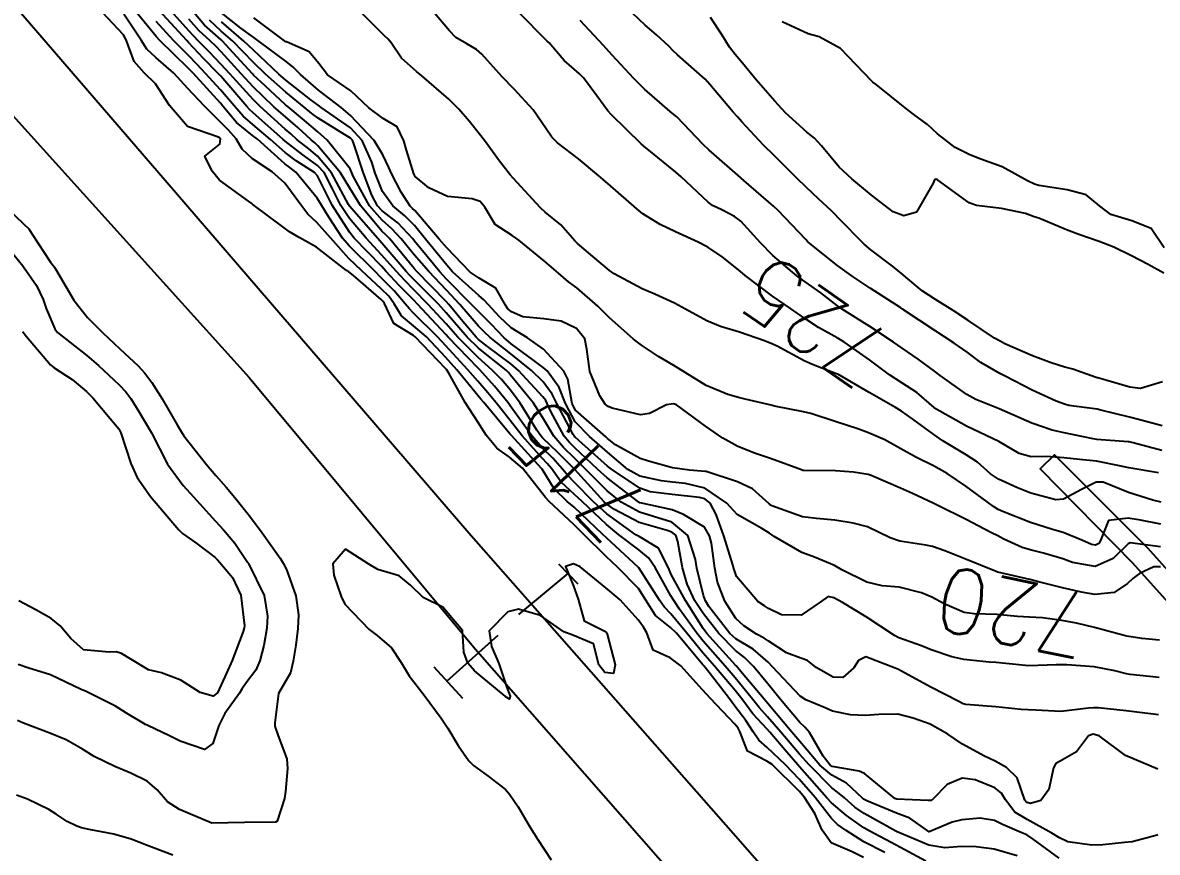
# Model space of a CAD drawing. Header units: metres. Extents: x 298520 to 308411, y 7433745 to 7450750.
# Drawn here: x 300278.9 to 300348.5, y 7448952.4 to 7449003.3 of the extents above; entities that cross this region are included whole.
import ezdxf
from ezdxf.enums import TextEntityAlignment as Align

# ---------------------------------------------------------------- set-up
doc = ezdxf.new("R2010")
doc.units = ezdxf.units.M
doc.header["$LTSCALE"] = 10
for name, color, linetype in [('Canaleta de Drenagem', 151, 'Continuous'), ('Cotas', 45, 'Continuous'), ('Curvas de Nivel 1m', 11, 'Continuous'), ('Curvas de Nivel 5m', 15, 'Continuous'), ('Linha Férrea', 251, 'TRACKS'), ('Pórtico', 62, 'Continuous')]:
    doc.layers.add(name, color=color, linetype=linetype)
doc.styles.add('Style-STANDARD', font='STANDARD.shx')
doc.linetypes.add('TRACKS', pattern='A,0.15,[130,ltypeshp.shx,S=0.25,R=0,X=0,Y=0],0.15', length=0.3)

msp = doc.modelspace()

# ---------------------------------------------------------------- linework, layer by layer
at = {"layer": 'Canaleta de Drenagem'}
msp.add_lwpolyline([(300390.623, 7448921.874), (300390.081, 7448920.208), (300394.885, 7448914.927), (300398.051, 7448917.799), (300393.432, 7448923.109), (300391.577, 7448922.746), (300385.029, 7448929.911), (300377.501, 7448938.437), (300370.842, 7448945.762), (300363.124, 7448954.192), (300355.835, 7448962.264), (300347.955, 7448971.025), (300342.219, 7448976.753), (300341.341, 7448975.9), (300347.014, 7448970.139), (300354.875, 7448961.399), (300362.168, 7448953.323), (300369.887, 7448944.891), (300376.538, 7448937.574), (300384.068, 7448929.047)], close=True, dxfattribs=at)
at = {"layer": 'Curvas de Nivel 1m', "flags": 128}
for points, elevation in [([(300331.827, 7448952.353), (300330.523, 7448953.013), (300329.439, 7448953.696), (300328.91, 7448954.078), (300328.54, 7448954.448), (300327.545, 7448955.72), (300326.57, 7448956.844), (300325.732, 7448957.739), (300324.593, 7448958.803), (300324.084, 7448959.244), (300323.735, 7448959.763), (300323.284, 7448960.444), (300322.618, 7448961.335), (300322.291, 7448961.783), (300321.041, 7448963.402), (300320.716, 7448963.799), (300320.654, 7448963.876), (300319.028, 7448965.816), (300318.676, 7448966.152), (300317.746, 7448966.896), (300317.158, 7448967.843), (300316.704, 7448968.558), (300315.427, 7448969.863), (300314.729, 7448970.526), (300313.341, 7448971.884), (300312.751, 7448972.457), (300311.214, 7448973.913), (300311.001, 7448974.142), (300310.778, 7448974.428), (300309.581, 7448975.932), (300308.8, 7448976.623), (300308.018, 7448977.164), (300307.357, 7448977.962), (300306.826, 7448978.809), (300306.082, 7448979.978), (300305.079, 7448981.77), (300304.919, 7448981.989), (300304.864, 7448982.053), (300303.008, 7448984.009), (300302.894, 7448984.09), (300301.699, 7448984.826), (300301.128, 7448986.037), (300301.049, 7448986.173), (300300.916, 7448986.3), (300299.22, 7448987.767), (300298.932, 7448987.981), (300298.787, 7448988.061), (300296.954, 7448989.502), (300295.899, 7448990.096), (300295.301, 7448990.44), (300294.969, 7448990.682), (300293.052, 7448992.129), (300292.984, 7448992.177), (300292.79, 7448992.329), (300291.005, 7448993.623), (300290.542, 7448994.165), (300290.101, 7448995.09), (300291.03, 7448995.82), (300291.056, 7448996.16), (300291.048, 7448996.175), (300291.033, 7448996.186), (300290.933, 7448996.262), (300289.04, 7448996.905), (300287.943, 7448998.191), (300287.073, 7448999.53), (300286.372, 7449000.211), (300285.776, 7449000.906), (300285.272, 7449002.227), (300285.108, 7449002.537), (300283.493, 7449004.246)], 712), ([(300339.932, 7448952.148), (300338.517, 7448952.548), (300337.421, 7448952.699), (300336.519, 7448952.711), (300335.499, 7448952.639), (300334.52, 7448952.798), (300332.569, 7448953.623), (300332.533, 7448953.643), (300332.498, 7448953.66), (300330.544, 7448954.755), (300329.987, 7448955.128), (300329.344, 7448955.698), (300328.909, 7448956.058), (300328.562, 7448956.326), (300327.168, 7448957.724), (300326.59, 7448958.391), (300325.447, 7448959.742), (300324.612, 7448960.686), (300324.114, 7448961.254), (300323.704, 7448961.764), (300322.642, 7448963.069), (300322.021, 7448963.786), (300320.668, 7448965.314), (300320.277, 7448965.804), (300319.225, 7448967.277), (300318.873, 7448967.818), (300318.697, 7448968.112), (300317.723, 7448969.835), (300317.323, 7448970.435), (300316.734, 7448970.918), (300315.481, 7448971.863), (300314.752, 7448972.482), (300313.249, 7448973.885), (300312.777, 7448974.322), (300311.969, 7448975.086), (300311.375, 7448975.911), (300311.113, 7448976.232), (300310.799, 7448976.55), (300309.569, 7448977.932), (300308.827, 7448978.862), (300307.969, 7448979.953), (300307.454, 7448980.566), (300306.856, 7448981.274), (300306.24, 7448981.976), (300304.885, 7448983.449), (300304.37, 7448983.995), (300302.907, 7448985.454), (300302.631, 7448985.735), (300302.398, 7448986.018), (300301.714, 7448986.821), (300300.929, 7448987.63), (300300.515, 7448988.044), (300298.956, 7448989.589), (300298.551, 7448990.064), (300297.7, 7448991.349), (300297.259, 7448992.077), (300296.989, 7448992.506), (300295.68, 7448994.1), (300295.307, 7448994.397), (300295.018, 7448994.618), (300293.334, 7448996.127), (300293.035, 7448996.361), (300292.047, 7448997.149), (300291.197, 7448998.158), (300291.056, 7448998.338), (300289.38, 7449000.176), (300289.235, 7449000.328), (300289.086, 7449000.481), (300287.318, 7449002.198), (300287.106, 7449002.428), (300285.646, 7449004.222)], 714), ([(300348.57, 7448953.431), (300348.532, 7448953.421), (300346.994, 7448953.017), (300346.525, 7448952.961), (300345.197, 7448952.829), (300344.522, 7448952.803), (300343.048, 7448953.012), (300342.529, 7448953.252), (300342.06, 7448953.545), (300340.541, 7448954.38), (300339.804, 7448954.829), (300339.22, 7448955.58), (300338.974, 7448956.001), (300338.56, 7448956.321), (300337.356, 7448956.811), (300336.566, 7448956.908), (300335.648, 7448956.533), (300334.771, 7448955.628), (300334.632, 7448955.55), (300334.552, 7448955.539), (300334.469, 7448955.548), (300332.553, 7448955.623), (300332.436, 7448955.661), (300330.568, 7448957.206), (300330.237, 7448957.353), (300328.582, 7448957.638), (300328.469, 7448957.711), (300328.036, 7448958.268), (300327.193, 7448959.724), (300326.917, 7448960.036), (300326.609, 7448960.33), (300325.427, 7448961.742), (300324.637, 7448962.706), (300323.772, 7448963.763), (300323.204, 7448964.318), (300322.663, 7448964.743), (300321.626, 7448965.79), (300320.685, 7448967.002), (300320.169, 7448967.805), (300319.689, 7448968.829), (300319.405, 7448969.813), (300319.122, 7448971.433), (300318.987, 7448971.818), (300318.746, 7448972.021), (300318.459, 7448972.112), (300316.754, 7448972.606), (300315.229, 7448973.402), (300314.771, 7448973.72), (300314.606, 7448973.872), (300312.793, 7448975.854), (300312.776, 7448975.874), (300312.76, 7448975.89), (300311.774, 7448976.877), (300310.812, 7448977.801), (300310.705, 7448977.921), (300310.469, 7448978.273), (300309.439, 7448979.934), (300308.851, 7448980.723), (300308.296, 7448981.388), (300307.73, 7448981.957), (300306.874, 7448982.722), (300305.623, 7448983.983), (300304.901, 7448984.788), (300303.785, 7448986.001), (300302.922, 7448986.881), (300302.362, 7448987.453), (300301.837, 7448988.026), (300300.948, 7448989.026), (300300.006, 7448990.05), (300298.975, 7448991.254), (300298.438, 7448992.065), (300297.898, 7448993.172), (300297.418, 7448994.076), (300297.017, 7448994.517), (300296.105, 7448995.175), (300295.032, 7448996), (300294.908, 7448996.111), (300293.049, 7448997.767), (300292.858, 7448997.94), (300292.678, 7448998.136), (300291.08, 7448999.987), (300290.929, 7449000.152), (300290.015, 7449001.089), (300289.102, 7449002.069), (300289.001, 7449002.181), (300287.285, 7449004.044)], 716), ([(300348.573, 7448957.47), (300346.585, 7448958.3), (300344.964, 7448959.506), (300344.604, 7448959.617), (300344.319, 7448959.514), (300343.574, 7448958.539), (300342.579, 7448957.949), (300342.308, 7448957.811), (300342.162, 7448957.544), (300341.882, 7448956.224), (300341.386, 7448955.552), (300340.756, 7448955.353), (300340.552, 7448955.422), (300340.466, 7448955.475), (300340.413, 7448955.562), (300339.93, 7448956.933), (300339.282, 7448957.579), (300338.578, 7448957.957), (300337.896, 7448958.285), (300336.594, 7448958.998), (300335.69, 7448959.619), (300334.609, 7448960.231), (300333.558, 7448960.592), (300332.615, 7448960.85), (300331.461, 7448960.825), (300330.614, 7448960.756), (300329.717, 7448960.796), (300328.616, 7448961.03), (300328.15, 7448961.239), (300326.971, 7448961.725), (300326.626, 7448961.94), (300324.922, 7448963.747), (300324.656, 7448964.039), (300323.735, 7448964.836), (300322.67, 7448965.463), (300322.304, 7448965.784), (300321.026, 7448967.46), (300320.814, 7448967.799), (300320.698, 7448968.134), (300320.292, 7448969.804), (300320.208, 7448970.326), (300319.725, 7448971.81), (300318.755, 7448972.627), (300317.623, 7448972.974), (300316.764, 7448973.231), (300315.634, 7448973.861), (300314.78, 7448974.553), (300313.455, 7448975.883), (300312.799, 7448976.538), (300312.113, 7448977.207), (300311.506, 7448977.91), (300310.83, 7448979.031), (300310.269, 7448979.926), (300308.86, 7448981.651), (300308.725, 7448981.806), (300308.581, 7448981.944), (300306.883, 7448983.302), (300306.199, 7448983.977), (300304.908, 7448985.469), (300304.43, 7448985.995), (300302.928, 7448987.516), (300302.684, 7448987.767), (300302.456, 7448988.017), (300300.959, 7448989.756), (300300.713, 7448990.043), (300298.983, 7448992.018), (300298.952, 7448992.06), (300298.924, 7448992.12), (300297.869, 7448994.071), (300297.023, 7448995.09), (300296.475, 7448995.536), (300295.772, 7448996.099), (300295.383, 7448996.451), (300295.039, 7448996.754), (300293.502, 7448998.126), (300293.059, 7448998.564), (300291.636, 7449000.144), (300291.089, 7449000.735), (300290.396, 7449001.461), (300289.7, 7449002.171), (300289.402, 7449002.472), (300289.112, 7449002.78), (300287.857, 7449004.193)], 717), ([(300348.647, 7448963.098), (300346.86, 7448963.277), (300346.65, 7448963.313), (300345.932, 7448963.497), (300344.655, 7448963.749), (300342.986, 7448963.865), (300342.656, 7448963.875), (300342.332, 7448963.868), (300340.655, 7448963.815), (300339.039, 7448963.967), (300338.657, 7448964.007), (300338.225, 7448964.027), (300336.659, 7448964.194), (300335.922, 7448964.356), (300334.665, 7448964.793), (300334.061, 7448965.033), (300332.672, 7448965.519), (300332.409, 7448965.663), (300330.684, 7448966.812), (300329.227, 7448967.695), (300328.697, 7448967.985), (300328.348, 7448968.055), (300327.845, 7448967.713), (300326.685, 7448966.92), (300325.486, 7448966.941), (300324.689, 7448967.337), (300324.429, 7448967.492), (300324.036, 7448967.76), (300322.716, 7448969.298), (300322.557, 7448969.782), (300322.502, 7448970.006), (300321.935, 7448971.788), (300321.465, 7448973.09), (300321.112, 7448973.797), (300320.775, 7448974.056), (300320.444, 7448974.136), (300318.778, 7448974.324), (300317.422, 7448974.483), (300316.781, 7448974.705), (300315.041, 7448975.868), (300314.795, 7448976.069), (300313.242, 7448977.452), (300312.812, 7448977.848), (300312.789, 7448977.866), (300312.773, 7448977.891), (300312.7, 7448978.006), (300311.695, 7448979.907), (300311.415, 7448980.478), (300310.856, 7448981.243), (300310.136, 7448981.927), (300308.878, 7448982.954), (300307.598, 7448983.959), (300307.229, 7448984.298), (300306.9, 7448984.656), (300305.745, 7448985.982), (300304.922, 7448986.857), (300303.834, 7448988.001), (300302.948, 7448989.031), (300302.151, 7448990.022), (300301.57, 7448990.632), (300300.974, 7448991.153), (300300.207, 7448992.048), (300299.203, 7448993.865), (300299.122, 7448994.059), (300299.015, 7448994.3), (300297.611, 7448996.074), (300297.038, 7448996.585), (300296.224, 7448997.271), (300295.211, 7448998.108), (300295.055, 7448998.241), (300293.8, 7448999.394), (300293.082, 7449000.067), (300293.02, 7449000.131), (300292.282, 7449000.947), (300291.18, 7449002.149), (300291.104, 7449002.221), (300290.082, 7449003.135), (300289.196, 7449004.179)], 719), ([(300348.769, 7448973.846), (300348.27, 7448973.975), (300346.777, 7448974.445), (300345.214, 7448975.078), (300344.789, 7448975.09), (300343.891, 7448974.631), (300342.778, 7448974.044), (300342.318, 7448974.004), (300340.781, 7448974.397), (300339.951, 7448974.739), (300338.79, 7448975.255), (300338.298, 7448975.595), (300337.5, 7448976.3), (300336.804, 7448976.758), (300335.383, 7448977.624), (300334.819, 7448978.009), (300333.536, 7448978.946), (300332.84, 7448979.437), (300332.469, 7448979.664), (300330.852, 7448980.59), (300328.941, 7448981.699), (300328.863, 7448981.734), (300327.418, 7448982.271), (300326.875, 7448982.533), (300325.206, 7448983.429), (300324.89, 7448983.574), (300324.446, 7448983.754), (300322.898, 7448984.284), (300321.746, 7448984.632), (300320.905, 7448984.985), (300319.36, 7448985.816), (300318.915, 7448986.059), (300317.701, 7448986.619), (300316.924, 7448986.954), (300315.217, 7448987.867), (300314.936, 7448988.063), (300313.898, 7448988.931), (300312.961, 7448989.732), (300312.807, 7448989.892), (300311.946, 7448990.879), (300310.98, 7448991.651), (300310.689, 7448991.923), (300309.01, 7448993.738), (300308.831, 7448993.942), (300308.182, 7448994.788), (300307.329, 7448995.957), (300307.037, 7448996.334), (300306.312, 7448997.237), (300305.69, 7448997.98), (300305.062, 7448998.581), (300303.411, 7449000.007), (300303.086, 7449000.279), (300302.177, 7449001.107), (300301.527, 7449002.034), (300301.341, 7449002.273), (300301.107, 7449002.494), (300299.554, 7449004.056)], 724), ([(300334.327, 7448951.811), (300332.52, 7448952.807), (300330.866, 7448953.677), (300330.535, 7448953.872), (300329.461, 7448954.615), (300328.55, 7448955.403), (300328.268, 7448955.713), (300326.581, 7448957.618), (300326.484, 7448957.731), (300325.815, 7448958.514), (300324.765, 7448959.748), (300324.605, 7448959.92), (300323.716, 7448960.866), (300323.036, 7448961.774), (300322.631, 7448962.302), (300321.363, 7448963.793), (300320.661, 7448964.6), (300319.673, 7448965.81), (300318.685, 7448966.992), (300318.287, 7448967.424), (300317.994, 7448967.83), (300316.722, 7448969.817), (300316.699, 7448969.85), (300314.741, 7448971.66), (300314.515, 7448971.872), (300312.768, 7448973.538), (300312.336, 7448973.897), (300311.543, 7448974.671), (300310.792, 7448975.868), (300310.758, 7448975.92), (300310.348, 7448976.374), (300308.91, 7448977.939), (300308.815, 7448978.047), (300307.217, 7448979.964), (300307.044, 7448980.166), (300306.847, 7448980.408), (300305.559, 7448981.983), (300304.874, 7448982.748), (300303.692, 7448984.002), (300302.9, 7448984.678), (300302.164, 7448985.28), (300301.709, 7448986.028), (300301.381, 7448986.496), (300300.922, 7448986.951), (300299.734, 7448988.052), (300298.944, 7448988.81), (300297.806, 7448990.072), (300296.972, 7448991.016), (300296.425, 7448991.535), (300295.988, 7448992.095), (300295.003, 7448993.423), (300294.233, 7448994.118), (300293.021, 7448994.92), (300292.402, 7448995.514), (300292.023, 7448996.145), (300291.564, 7448996.678), (300291.043, 7448997.187), (300290.07, 7448998.17), (300289.069, 7448999.233), (300288.192, 7449000.189), (300287.092, 7449001.147), (300286.551, 7449001.662), (300286.194, 7449002.214), (300285.127, 7449003.807)], 713), ([(300348.616, 7448960.807), (300347.123, 7448960.98), (300346.618, 7448961.04), (300344.897, 7448961.23), (300344.62, 7448961.239), (300344.313, 7448961.208), (300342.618, 7448961.009), (300341.089, 7448961.084), (300340.618, 7448961.104), (300340.181, 7448961.129), (300338.62, 7448961.299), (300336.793, 7448961.437), (300336.622, 7448961.482), (300336.359, 7448961.613), (300334.636, 7448962.492), (300332.798, 7448963.511), (300332.652, 7448963.58), (300332.45, 7448963.662), (300330.66, 7448964.365), (300330.207, 7448964.134), (300329.917, 7448963.687), (300329.246, 7448963.092), (300328.644, 7448963.107), (300327.609, 7448963.716), (300327.078, 7448964.145), (300326.658, 7448964.277), (300325.787, 7448964.614), (300324.669, 7448965.343), (300324.416, 7448965.499), (300323.946, 7448965.761), (300323.166, 7448966.261), (300322.682, 7448966.712), (300321.994, 7448967.787), (300321.552, 7448968.949), (300321.38, 7448969.793), (300321.193, 7448971.341), (300321.071, 7448971.797), (300320.751, 7448972.32), (300319.472, 7448973.103), (300318.766, 7448973.373), (300316.81, 7448973.812), (300316.772, 7448973.821), (300316.724, 7448973.85), (300314.788, 7448975.341), (300314.188, 7448975.876), (300312.806, 7448977.197), (300312.449, 7448977.535), (300312.156, 7448977.9), (300311.337, 7448979.411), (300311.094, 7448979.916), (300311.013, 7448980.086), (300310.847, 7448980.319), (300309.346, 7448981.935), (300308.869, 7448982.346), (300307.441, 7448983.405), (300306.891, 7448983.831), (300306.747, 7448983.971), (300305.939, 7448984.944), (300305.08, 7448985.988), (300304.915, 7448986.169), (300303.103, 7448988.008), (300302.936, 7448988.192), (300301.425, 7448990.033), (300301.197, 7448990.268), (300300.967, 7448990.49), (300299.644, 7448992.053), (300298.999, 7448993.124), (300298.428, 7448994.066), (300297.029, 7448995.731), (300296.846, 7448995.898), (300296.616, 7448996.086), (300295.798, 7448996.856), (300295.047, 7448997.507), (300294.345, 7448998.117), (300293.071, 7448999.346), (300292.322, 7449000.138), (300291.096, 7449001.486), (300290.773, 7449001.828), (300290.425, 7449002.16), (300289.743, 7449002.805), (300289.123, 7449003.491)], 718), ([(300348.727, 7448969.887), (300348.316, 7448969.885), (300347.445, 7448969.483), (300347.035, 7448969.17), (300346.714, 7448968.866), (300345.892, 7448968.312), (300344.703, 7448968.19), (300343.892, 7448968.335), (300342.709, 7448968.603), (300341.326, 7448968.941), (300340.716, 7448969.101), (300338.755, 7448969.557), (300338.723, 7448969.566), (300338.652, 7448969.591), (300336.731, 7448970.377), (300335.493, 7448970.865), (300334.738, 7448971.134), (300334.325, 7448971.223), (300332.741, 7448971.462), (300332.151, 7448971.666), (300330.753, 7448972.329), (300329.877, 7448972.568), (300328.759, 7448972.756), (300327.63, 7448972.846), (300326.761, 7448972.955), (300324.883, 7448973.637), (300324.772, 7448973.699), (300324.715, 7448973.751), (300323.695, 7448974.679), (300322.786, 7448975.101), (300320.864, 7448975.728), (300320.792, 7448975.737), (300319.826, 7448975.81), (300318.794, 7448975.957), (300317.318, 7448976.362), (300316.8, 7448976.533), (300315.301, 7448977.372), (300314.812, 7448977.768), (300314.693, 7448977.871), (300312.837, 7448979.501), (300312.643, 7448979.893), (300312.363, 7448981.402), (300312.136, 7448981.901), (300310.883, 7448983.241), (300309.888, 7448983.93), (300308.899, 7448984.556), (300308.172, 7448985.217), (300307.507, 7448985.961), (300307.228, 7448986.277), (300306.919, 7448986.543), (300305.304, 7448987.986), (300304.939, 7448988.389), (300303.642, 7448990.003), (300302.971, 7448990.831), (300302.376, 7448991.418), (300301.644, 7448992.03), (300300.996, 7448992.91), (300300.558, 7448994.045), (300300.34, 7448994.726), (300299.759, 7448996.053), (300299.041, 7448996.835), (300297.24, 7448998.078), (300297.055, 7448998.209), (300296.601, 7448998.545), (300295.077, 7448999.744), (300294.649, 7449000.114), (300293.097, 7449001.583), (300292.497, 7449002.136), (300291.115, 7449003.323)], 721), ([(300348.739, 7448971.108), (300346.869, 7448971.362), (300346.741, 7448971.305), (300345.831, 7448970.4), (300344.727, 7448969.913), (300343.341, 7448970.143), (300342.731, 7448970.372), (300341.562, 7448970.724), (300340.737, 7448970.924), (300340.246, 7448971.075), (300339.128, 7448971.584), (300338.746, 7448971.779), (300338.366, 7448971.977), (300336.761, 7448972.807), (300335.118, 7448973.627), (300334.775, 7448973.797), (300333.512, 7448974.381), (300332.783, 7448974.702), (300330.981, 7448975.488), (300330.792, 7448975.545), (300329.887, 7448975.689), (300328.794, 7448975.785), (300326.86, 7448975.795), (300326.794, 7448975.801), (300326.698, 7448975.827), (300324.801, 7448976.537), (300323.888, 7448976.848), (300322.808, 7448977.27), (300321.887, 7448977.789), (300320.824, 7448978.508), (300319.032, 7448979.818), (300318.844, 7448979.897), (300318.428, 7448979.826), (300317.375, 7448979.302), (300316.833, 7448979.22), (300315.091, 7448979.616), (300314.841, 7448979.731), (300314.654, 7448979.872), (300314.335, 7448980.388), (300313.711, 7448981.882), (300313.532, 7448983.235), (300313.42, 7448983.885), (300312.899, 7448984.506), (300311.964, 7448984.965), (300310.905, 7448985.099), (300309.608, 7448985.231), (300308.909, 7448985.534), (300308.687, 7448985.72), (300308.542, 7448985.946), (300307.962, 7448986.993), (300306.929, 7448987.599), (300306.373, 7448987.976), (300304.955, 7448989.454), (300304.481, 7448989.995), (300302.98, 7448991.746), (300302.847, 7448991.878), (300302.704, 7448992.014), (300302.139, 7448992.88), (300301.552, 7448994.032), (300301.381, 7448994.399), (300301.024, 7448995.173), (300300.491, 7448996.045), (300299.048, 7448997.59), (300298.472, 7448998.066), (300297.069, 7448999.138), (300295.975, 7449000.097), (300295.53, 7449000.546), (300295.091, 7449000.889), (300293.433, 7449002.127), (300293.105, 7449002.371), (300292.316, 7449002.933), (300291.12, 7449003.881)], 722), ([(300348.753, 7448972.509), (300347.498, 7448972.74), (300346.757, 7448972.867), (300345.54, 7448972.724), (300345.045, 7448971.507), (300344.938, 7448971.311), (300344.74, 7448971.223), (300344.491, 7448971.264), (300343.902, 7448971.523), (300342.75, 7448971.988), (300342.114, 7448972.185), (300340.758, 7448972.598), (300339.095, 7448973.258), (300338.77, 7448973.411), (300338.48, 7448973.593), (300336.785, 7448974.838), (300335.641, 7448975.622), (300334.797, 7448976.081), (300333.752, 7448976.595), (300332.808, 7448977.136), (300331.811, 7448977.67), (300330.819, 7448978.109), (300330.153, 7448978.356), (300328.829, 7448978.778), (300327.272, 7448979.288), (300326.838, 7448979.403), (300325.054, 7448979.748), (300324.843, 7448979.799), (300323.258, 7448980.184), (300322.848, 7448980.273), (300322.182, 7448980.454), (300320.855, 7448981.015), (300319.561, 7448981.813), (300318.869, 7448982.239), (300317.924, 7448982.787), (300316.887, 7448983.481), (300316.405, 7448983.855), (300314.906, 7448985.194), (300314.203, 7448985.877), (300312.924, 7448987.004), (300312.405, 7448987.375), (300311.806, 7448987.907), (300310.944, 7448988.645), (300309.369, 7448989.936), (300308.966, 7448990.226), (300307.917, 7448990.9), (300307.274, 7448991.957), (300306.988, 7448992.301), (300306.498, 7448992.46), (300304.992, 7448992.609), (300303.85, 7448993.152), (300303.01, 7448993.843), (300302.921, 7448994.011), (300302.474, 7448995.465), (300302.313, 7448996.021), (300301.893, 7448996.879), (300301.047, 7448997.404), (300300.156, 7448998.049), (300299.068, 7448999.092), (300297.632, 7449000.075), (300297.09, 7449000.769), (300296.502, 7449001.494), (300295.103, 7449002.094), (300295.067, 7449002.11), (300293.117, 7449003.583)], 723), ([(300348.809, 7448977.032), (300347.053, 7448977.488), (300346.814, 7448977.55), (300346.742, 7448977.562), (300344.816, 7448977.701), (300344.598, 7448977.731), (300342.821, 7448978.098), (300342.09, 7448978.281), (300340.83, 7448978.695), (300338.843, 7448979.58), (300337.397, 7448980.151), (300336.851, 7448980.462), (300335.22, 7448981.626), (300334.866, 7448981.894), (300333.865, 7448982.638), (300332.879, 7448983.306), (300332.345, 7448983.665), (300330.897, 7448984.625), (300329.193, 7448985.697), (300328.915, 7448985.895), (300327.899, 7448986.692), (300326.929, 7448987.376), (300326.425, 7448987.735), (300324.952, 7448988.998), (300324.199, 7448989.758), (300322.976, 7448991.091), (300322.598, 7448991.394), (300321.829, 7448991.787), (300321.256, 7448992.067), (300320.988, 7448992.264), (300319.33, 7448993.817), (300319.007, 7448994.105), (300317.671, 7448995.192), (300317.031, 7448995.702), (300316.865, 7448995.852), (300315.05, 7448997.618), (300314.826, 7448997.872), (300314.157, 7448998.789), (300313.327, 7448999.888), (300313.085, 7449000.134), (300312.153, 7449000.963), (300311.319, 7449001.917), (300311.22, 7449002.034), (300311.105, 7449002.147), (300309.326, 7449003.938)], 726), ([(300348.829, 7448978.535), (300347.388, 7448978.931), (300346.837, 7448979.073), (300345.07, 7448979.508), (300344.843, 7448979.553), (300343.105, 7448979.795), (300342.846, 7448979.862), (300342.334, 7448980.059), (300340.855, 7448980.729), (300339.204, 7448981.577), (300338.865, 7448981.759), (300337.707, 7448982.434), (300336.877, 7448983.05), (300336.081, 7448983.618), (300334.894, 7448984.384), (300332.97, 7448985.659), (300332.936, 7448985.683), (300332.913, 7448985.698), (300332.791, 7448985.784), (300330.926, 7448986.98), (300329.869, 7448987.691), (300328.943, 7448988.357), (300327.211, 7448989.726), (300327.082, 7448989.846), (300326.965, 7448989.971), (300325.266, 7448991.747), (300324.986, 7448992.019), (300323.168, 7448993.602), (300323.003, 7448993.74), (300322.987, 7448993.755), (300322.963, 7448993.771), (300321.028, 7448995.471), (300320.683, 7448995.804), (300319.05, 7448997.496), (300318.876, 7448997.648), (300318.645, 7448997.826), (300317.073, 7448999.199), (300316.424, 7448999.857), (300315.097, 7449001.293), (300314.55, 7449001.876), (300313.118, 7449003.417)], 727), ([(300348.861, 7448981.235), (300347.508, 7448980.832), (300346.857, 7448980.919), (300344.89, 7448981.483), (300344.863, 7448981.488), (300344.846, 7448981.493), (300344.786, 7448981.511), (300343.343, 7448982.008), (300342.869, 7448982.145), (300342.015, 7448982.405), (300340.876, 7448982.842), (300339.178, 7448983.577), (300338.885, 7448983.724), (300338.549, 7448983.924), (300336.904, 7448985.03), (300336.008, 7448985.619), (300334.92, 7448986.293), (300334.109, 7448986.827), (300333.103, 7448987.657), (300332.935, 7448987.807), (300332.283, 7448988.327), (300330.958, 7448989.344), (300330.559, 7448989.684), (300328.979, 7448991.285), (300328.779, 7448991.501), (300328.57, 7448991.706), (300327.74, 7448992.468), (300326.997, 7448993.182), (300326.43, 7448993.736), (300325.023, 7448995.12), (300324.383, 7448995.756), (300323.047, 7448997.201), (300322.771, 7448997.495), (300322.515, 7448997.778), (300321.078, 7448999.493), (300320.789, 7448999.803), (300319.098, 7449001.314), (300318.837, 7449001.56), (300318.569, 7449001.828), (300317.808, 7449002.537), (300317.116, 7449003.132), (300316.346, 7449003.858)], 728), ([(300348.939, 7448987.905), (300347.984, 7448988.443), (300346.955, 7448988.969), (300345.865, 7448989.501), (300344.966, 7448989.85), (300343.711, 7448990.27), (300342.973, 7448990.575), (300341.262, 7448991.275), (300340.981, 7448991.372), (300340.441, 7448991.565), (300338.986, 7448991.88), (300337.44, 7448992.056), (300336.989, 7448992.213), (300335.056, 7448993.629), (300335.003, 7448993.66), (300334.961, 7448993.673), (300334.863, 7448993.632), (300334.794, 7448993.426), (300333.771, 7448991.648), (300332.981, 7448991.424), (300332.332, 7448991.667), (300330.993, 7448992.69), (300329.789, 7448993.692), (300329.014, 7448994.422), (300327.934, 7448995.716), (300327.514, 7448996.199), (300327.041, 7448996.565), (300325.732, 7448997.743), (300325.064, 7448998.467), (300323.927, 7448999.762), (300323.093, 7449000.785), (300322.644, 7449001.322), (300322.291, 7449001.782), (300321.838, 7449002.517), (300321.121, 7449003.6)], 729), ([(300277.53, 7448992.315), (300278.969, 7448990.941), (300279.295, 7448990.624), (300279.505, 7448990.292), (300280.637, 7448988.574), (300280.877, 7448988.271), (300280.898, 7448988.236), (300280.932, 7448988.179), (300282.075, 7448986.258), (300282.902, 7448985.192), (300283.842, 7448984.241), (300284.878, 7448983.262), (300286.017, 7448982.213), (300286.429, 7448981.777), (300286.853, 7448981.197), (300287.48, 7448980.194), (300288.409, 7448978.602), (300288.654, 7448978.182), (300288.819, 7448977.925), (300290.2, 7448976.166), (300290.786, 7448975.49), (300291.408, 7448974.779), (300291.938, 7448974.143), (300292.758, 7448973.113), (300293.509, 7448972.122), (300294.726, 7448970.418), (300294.916, 7448970.108), (300295.104, 7448969.722), (300295.691, 7448968.1), (300295.846, 7448966.938), (300295.814, 7448966.099), (300295.683, 7448965.079), (300295.511, 7448964.101), (300295.356, 7448963.389), (300294.623, 7448962.11), (300294.403, 7448960.314), (300294.403, 7448960.112), (300294.597, 7448959.522), (300295.142, 7448958.104), (300295.178, 7448957.5), (300295.045, 7448956.105), (300294.982, 7448955.672), (300294.535, 7448954.284), (300294.427, 7448954.218), (300292.534, 7448954.193), (300290.533, 7448954.16), (300288.541, 7448954.982), (300287.816, 7448955.461), (300287.178, 7448956.201), (300286.561, 7448956.729), (300285.569, 7448957.219), (300284.574, 7448957.631), (300283.307, 7448958.243), (300282.587, 7448958.688), (300281.592, 7448959.265), (300280.597, 7448959.678), (300278.981, 7448960.296), (300278.604, 7448960.446)], 712), ([(300277.326, 7448990.316), (300278.934, 7448988.348), (300278.971, 7448988.299), (300279.775, 7448987.141), (300280.186, 7448986.281), (300280.37, 7448985.741), (300280.895, 7448984.487), (300281.068, 7448984.268), (300282.872, 7448982.858), (300283.582, 7448982.243), (300284.851, 7448981.051), (300285.253, 7448980.63), (300285.557, 7448980.219), (300286.046, 7448979.423), (300286.772, 7448978.201), (300286.821, 7448978.099), (300287.805, 7448976.19), (300288.78, 7448974.869), (300289.41, 7448974.174), (300290.751, 7448972.687), (300291.247, 7448972.152), (300291.934, 7448971.341), (300292.723, 7448970.162), (300292.742, 7448970.13), (300292.771, 7448970.081), (300293.735, 7448968.12), (300293.943, 7448966.858), (300293.9, 7448966.118), (300293.718, 7448965.064), (300293.472, 7448964.122), (300293.229, 7448963.54), (300292.632, 7448962.758), (300292.374, 7448962.386), (300292.222, 7448962.136), (300291.338, 7448960.877), (300290.958, 7448960.155), (300290.592, 7448959.034), (300290.088, 7448958.665), (300288.593, 7448959.182), (300287.926, 7448959.52), (300286.602, 7448960.147), (300286.463, 7448960.211), (300285.287, 7448960.897), (300284.614, 7448961.34), (300282.772, 7448962.249), (300282.624, 7448962.31), (300282.514, 7448962.362), (300280.637, 7448963.249), (300279.252, 7448963.686), (300278.647, 7448963.894)], 713), ([(300278.924, 7448984.33), (300278.941, 7448984.299), (300279.164, 7448984.022), (300280.63, 7448982.282), (300280.861, 7448982.098), (300281.97, 7448981.379), (300282.847, 7448980.65), (300283.225, 7448980.246), (300284.824, 7448978.345), (300284.871, 7448978.277), (300284.895, 7448978.229), (300284.941, 7448978.109), (300285.569, 7448976.218), (300285.946, 7448975.374), (300286.773, 7448974.2), (300288.48, 7448972.183), (300288.741, 7448971.939), (300289.558, 7448971.348), (300290.726, 7448970.463), (300290.879, 7448970.312), (300291.017, 7448970.156), (300291.796, 7448969.226), (300292.308, 7448968.136), (300292.537, 7448966.27), (300292.523, 7448966.132), (300292.458, 7448965.921), (300291.782, 7448964.143), (300291.432, 7448963.357), (300290.884, 7448962.156), (300290.621, 7448961.943), (300289.811, 7448962.168), (300288.634, 7448962.938), (300287.451, 7448963.381), (300286.643, 7448963.559), (300285.557, 7448964.216), (300284.992, 7448964.561), (300284.657, 7448964.665), (300284.238, 7448964.653), (300282.658, 7448964.786), (300281.882, 7448965.478), (300281.217, 7448966.272), (300280.679, 7448966.708), (300279.737, 7448967.24), (300278.695, 7448967.803)], 714), ([(300330.508, 7448952.046), (300329.806, 7448952.398), (300328.521, 7448952.94), (300327.966, 7448953.716), (300327.524, 7448954.739), (300326.889, 7448955.727), (300326.559, 7448956.109), (300324.916, 7448957.747), (300324.585, 7448957.964), (300323.401, 7448958.578), (300322.922, 7448959.775), (300322.817, 7448959.989), (300322.607, 7448960.237), (300321.134, 7448961.795), (300320.631, 7448962.335), (300319.3, 7448963.814), (300318.658, 7448964.299), (300317.602, 7448964.776), (300317.217, 7448965.842), (300317.02, 7448966.188), (300316.681, 7448966.632), (300315.588, 7448967.861), (300314.704, 7448968.6), (300313.118, 7448969.886), (300312.725, 7448970.065), (300312.222, 7448969.898), (300312.706, 7448968.755), (300313.011, 7448967.895), (300313.371, 7448966.58), (300314.673, 7448965.911), (300314.724, 7448965.869), (300314.782, 7448965.759), (300315.27, 7448963.864), (300315.166, 7448963.344), (300314.646, 7448963.408), (300314.264, 7448963.876), (300313.942, 7448965.157), (300312.671, 7448965.682), (300312.136, 7448965.905), (300310.688, 7448966.906), (300309.339, 7448967.288), (300308.691, 7448967.125), (300307.555, 7448965.957), (300307.694, 7448964.985), (300308.135, 7448963.948), (300308.631, 7448962.477), (300308.825, 7448961.938), (300308.79, 7448961.769), (300308.622, 7448961.857), (300308.572, 7448961.891), (300308.517, 7448961.942), (300306.646, 7448963.512), (300306.229, 7448963.974), (300305.989, 7448964.647), (300305.919, 7448965.978), (300304.694, 7448967.4), (300303.504, 7448968.002), (300302.71, 7448968.753), (300302.03, 7448969.334), (300300.72, 7448969.721), (300300.16, 7448970.046), (300298.732, 7448970.97), (300297.962, 7448970.071), (300298.015, 7448969.37), (300298.475, 7448968.063), (300298.696, 7448967.595), (300300.183, 7448966.045), (300300.669, 7448965.678), (300301.544, 7448964.909), (300302.153, 7448964.018), (300302.641, 7448963.195), (300303.551, 7448962.001), (300304.609, 7448960.604), (300305.001, 7448959.986), (300305.652, 7448958.92), (300306.297, 7448957.973), (300306.579, 7448957.692), (300307.49, 7448957.036), (300308.557, 7448956.21), (300308.803, 7448955.938), (300309.32, 7448955.158), (300310.043, 7448953.925), (300310.522, 7448953.159), (300311.347, 7448951.912)], 711), ([(300288.133, 7448952.186), (300286.951, 7448952.638), (300286.519, 7448952.804), (300285.577, 7448953.165), (300284.525, 7448953.476), (300283.014, 7448953.759), (300282.529, 7448953.872), (300282.255, 7448953.979), (300281.662, 7448954.263), (300280.972, 7448954.708), (300280.54, 7448954.997), (300279.217, 7448955.622), (300278.549, 7448955.869)], 711)]:
    msp.add_lwpolyline(points, dxfattribs=dict(at, elevation=elevation))
at = {"layer": 'Curvas de Nivel 5m', "flags": 128}
for points, elevation in [([(300348.616, 7448975.651), (300346.798, 7448975.955), (300346.219, 7448976.076), (300344.802, 7448976.372), (300343.756, 7448976.479), (300342.803, 7448976.57), (300341.707, 7448976.648), (300340.804, 7448976.641), (300340.068, 7448976.834), (300338.813, 7448977.58), (300336.827, 7448978.518), (300334.873, 7448979.63), (300334.843, 7448979.655), (300333.781, 7448980.575), (300332.858, 7448981.183), (300332.114, 7448981.667), (300330.872, 7448982.587), (300329.303, 7448983.696), (300328.887, 7448983.943), (300327.754, 7448984.569), (300326.907, 7448985.132), (300326.025, 7448985.739), (300324.92, 7448986.488), (300323.242, 7448987.767), (300322.937, 7448988.02), (300321.833, 7448988.903), (300320.958, 7448989.494), (300320.362, 7448989.806), (300318.969, 7448990.441), (300318.041, 7448990.901), (300316.98, 7448991.541), (300316.597, 7448991.854), (300314.997, 7448993.267), (300314.277, 7448993.877), (300313.018, 7448994.917), (300311.746, 7448995.909), (300311.384, 7448996.262), (300311.041, 7448996.77), (300310.249, 7448997.928), (300309.072, 7448999.204), (300308.342, 7448999.947), (300307.097, 7449001.349), (300306.769, 7449001.634), (300306.17, 7449001.974), (300305.502, 7449002.379), (300305.111, 7449002.773), (300304.062, 7449004.001)], 725), ([(300342.51, 7448952.014), (300340.915, 7448953.168), (300340.531, 7448953.432), (300340.217, 7448953.565), (300339.029, 7448954.074), (300338.54, 7448954.32), (300337.675, 7448954.466), (300336.54, 7448954.363), (300335.946, 7448954.209), (300334.533, 7448953.63), (300333.346, 7448954.453), (300332.544, 7448954.768), (300330.712, 7448955.518), (300330.552, 7448955.602), (300330.506, 7448955.635), (300330.457, 7448955.681), (300329.474, 7448956.608), (300328.574, 7448957.101), (300327.825, 7448957.718), (300326.597, 7448959.163), (300326.119, 7448959.735), (300324.621, 7448961.51), (300324.512, 7448961.642), (300324.417, 7448961.753), (300323.063, 7448963.357), (300322.717, 7448963.779), (300322.685, 7448963.811), (300322.654, 7448963.84), (300320.905, 7448965.798), (300320.676, 7448966.094), (300319.58, 7448967.811), (300318.717, 7448969.421), (300318.557, 7448969.822), (300317.933, 7448971.03), (300316.742, 7448971.744), (300316.539, 7448971.852), (300314.762, 7448973.14), (300313.942, 7448973.878), (300312.785, 7448975.052), (300312.373, 7448975.481), (300312.031, 7448975.901), (300311.444, 7448976.555), (300310.806, 7448977.187), (300310.162, 7448977.927), (300308.84, 7448979.759), (300308.708, 7448979.942), (300307.868, 7448980.97), (300306.968, 7448981.968), (300306.864, 7448982.075), (300305.028, 7448983.989), (300304.894, 7448984.134), (300303.155, 7448986.008), (300302.915, 7448986.255), (300302.04, 7448987.139), (300301.21, 7448988.036), (300300.937, 7448988.334), (300299.268, 7448990.057), (300298.967, 7448990.42), (300297.915, 7448992.071), (300297.01, 7448993.877), (300296.829, 7448994.083), (300295.713, 7448994.792), (300295.025, 7448995.316), (300294.121, 7448996.119), (300293.042, 7448997.033), (300292.453, 7448997.545), (300291.914, 7448998.147), (300291.068, 7448999.156), (300290.142, 7449000.164), (300289.624, 7449000.708), (300289.094, 7449001.257), (300288.18, 7449002.189), (300287.12, 7449003.343)], 715), ([(300348.672, 7448965.389), (300347.59, 7448965.481), (300346.674, 7448965.632), (300346.493, 7448965.674), (300344.679, 7448966.168), (300343.582, 7448966.426), (300342.683, 7448966.594), (300341.484, 7448966.753), (300340.685, 7448966.787), (300339.952, 7448966.838), (300338.687, 7448966.953), (300337.301, 7448966.99), (300336.688, 7448967.083), (300335.467, 7448967.622), (300334.699, 7448968.019), (300334.061, 7448968.281), (300332.707, 7448968.627), (300331.658, 7448968.722), (300330.712, 7448968.935), (300329.183, 7448969.695), (300328.726, 7448969.968), (300327.497, 7448970.485), (300326.733, 7448970.772), (300325.038, 7448971.747), (300324.746, 7448971.954), (300324.277, 7448972.23), (300322.763, 7448973.087), (300322.129, 7448973.786), (300320.782, 7448974.718), (300319.594, 7448975.003), (300318.786, 7448975.078), (300318.112, 7448975.156), (300316.789, 7448975.447), (300316.062, 7448975.857), (300314.803, 7448976.926), (300313.702, 7448977.881), (300312.826, 7448978.786), (300312.219, 7448979.899), (300311.833, 7448980.886), (300311.105, 7448981.916), (300310.866, 7448982.127), (300310.196, 7448982.604), (300308.887, 7448983.572), (300308.46, 7448983.946), (300307.69, 7448984.748), (300306.909, 7448985.531), (300306.47, 7448985.974), (300304.928, 7448987.538), (300304.513, 7448987.994), (300302.961, 7448989.879), (300302.859, 7448990.012), (300301.944, 7448990.996), (300300.98, 7448991.732), (300300.688, 7448992.043), (300300.342, 7448992.697), (300299.846, 7448994.052), (300299.252, 7448995.836), (300299.155, 7448996.059), (300299.034, 7448996.187), (300298.678, 7448996.422), (300297.046, 7448997.416), (300296.669, 7448997.706), (300296.203, 7448998.093), (300295.067, 7448999.019), (300293.829, 7449000.123), (300293.09, 7449000.845), (300291.813, 7449002.143), (300291.109, 7449002.766), (300290.382, 7449003.427)], 720), ([(300348.963, 7448989.47), (300348.158, 7448990.656), (300346.979, 7448991.121), (300345.687, 7448991.503), (300344.988, 7448992.04), (300344.176, 7448992.704), (300342.998, 7448993.018), (300341.26, 7448993.297), (300341.001, 7448993.373), (300340.564, 7448993.564), (300339.016, 7448994.423), (300337.714, 7448994.908), (300337.026, 7448995.178), (300336.138, 7448995.619), (300335.041, 7448996.457), (300334.432, 7448997.024), (300333.607, 7448997.652), (300333.059, 7448998.048), (300331.278, 7448999.48), (300331.082, 7448999.632), (300331.028, 7448999.681), (300329.103, 7449001.7), (300327.796, 7449002.406), (300327.112, 7449002.592), (300325.528, 7449003.337)], 730)]:
    msp.add_lwpolyline(points, dxfattribs=dict(at, elevation=elevation))
at = {"layer": 'Linha Férrea', "flags": 128}
for points in [[(298729.261, 7450749.95), (298734.809, 7450730.65), (298742.343, 7450703.451), (298750.119, 7450676.237), (298757.889, 7450649.199), (298765.189, 7450623.712), (298769.985, 7450606.424), (298776.494, 7450583.287), (298783.055, 7450560.248), (298788.164, 7450542.214), (298793.821, 7450521.584), (298798.125, 7450506.606), (298804.386, 7450484.418), (298809.295, 7450466.837), (298814.551, 7450448.858), (298819.559, 7450431.225), (298826.267, 7450408.649), (298831.926, 7450389.314), (298837.135, 7450370.779), (298842.092, 7450352.398), (298847.802, 7450331.823), (298852.149, 7450316.412), (298858.34, 7450294.769), (298862.969, 7450278.965), (298867.952, 7450260.088), (298870.924, 7450249.95), (298873.722, 7450238.982), (298878.355, 7450222.697), (298882.025, 7450210.358), (298885.603, 7450197.651), (298890.189, 7450181.049), (298894.637, 7450166.006), (298898.995, 7450149.812), (298904.361, 7450131.79), (298908.122, 7450117.709), (298911.93, 7450103.946), (298916.104, 7450089.039), (298920.554, 7450073.399), (298923.212, 7450064.319), (298926.468, 7450052.577), (298930.321, 7450038.956), (298934.723, 7450023.223), (298938.252, 7450011.622), (298941.509, 7449999.193), (298944.399, 7449989.651), (298947.701, 7449977.682), (298952.335, 7449961.49), (298956.967, 7449946.581), (298961.92, 7449929.017), (298965.909, 7449915.258), (298970.082, 7449900.905), (298973.936, 7449887.787), (298977.788, 7449874.853), (298981.549, 7449862.469), (298986.366, 7449847.197), (298989.852, 7449836.37), (298994.575, 7449822.337), (298999.437, 7449807.292), (299004.068, 7449794.269), (299008.7, 7449781.657), (299013.057, 7449770.328), (299018.285, 7449757.718), (299022.322, 7449748.037), (299026.817, 7449737.63), (299031.861, 7449726.852), (299036.814, 7449716.896), (299043.096, 7449705.205), (299047.821, 7449696.534), (299054.335, 7449685.572), (299060.664, 7449675.852), (299069.469, 7449663.104), (299077.541, 7449652.872), (299085.429, 7449643.336), (299089.832, 7449637.784), (299098.728, 7449628.561), (299107.993, 7449618.793), (299117.442, 7449610.031), (299127.077, 7449601.223), (299138.453, 7449591.782), (299150.409, 7449582.651), (299162.779, 7449573.982), (299174.004, 7449567.002), (299185.962, 7449560.295), (299199.698, 7449553.222), (299213.253, 7449547.024), (299227.033, 7449541.5), (299241.999, 7449536.525), (299258.424, 7449531.831), (299277.224, 7449527.814), (299295.935, 7449525.032), (299311.589, 7449523.57), (299326.876, 7449522.883), (299340.975, 7449522.747), (299353.572, 7449523.111), (299369.274, 7449524.069), (299382.826, 7449525.211), (299396.609, 7449526.717), (299414.178, 7449529.501), (299430.969, 7449532.603), (299440.142, 7449534.839), (299451.094, 7449537.487), (299469.666, 7449542.917), (299486.963, 7449547.755), (299510.376, 7449554.83), (299531.414, 7449561.037), (299544.903, 7449564.894), (299559.186, 7449569.068), (299590.197, 7449576.665), (299616.417, 7449582.259), (299645.03, 7449585.805), (299675.251, 7449587.635), (299705.522, 7449586.259), (299732.882, 7449582.825), (299762.581, 7449576.088), (299791.888, 7449566.944), (299816.217, 7449556.896), (299840.774, 7449544.781), (299859.676, 7449534.387), (299878.529, 7449521.308), (299897.376, 7449507.135), (299919.538, 7449486.991), (299927.658, 7449478.626), (299947.133, 7449456.962), (299961.499, 7449437.961), (299971.137, 7449424.784), (299981.869, 7449408.322), (299997.595, 7449383.682), (300016.228, 7449354.96), (300035.864, 7449324.687), (300055.136, 7449295.587), (300073.232, 7449268.397), (300085.868, 7449249.95), (300089.501, 7449244.778), (300101.211, 7449227.647), (300111.197, 7449214.14), (300124.752, 7449194.736), (300135.909, 7449179.759), (300148.296, 7449162.129), (300160.805, 7449144.566), (300173.129, 7449128.481), (300185.523, 7449112.088), (300198.402, 7449095.758), (300207.462, 7449083.98), (300220.094, 7449068.515), (300233.468, 7449051.744), (300246.778, 7449035.349), (300263.478, 7449015.076), (300277.526, 7448998.444), (300292.814, 7448981.501), (300306.688, 7448964.856), (300324.623, 7448944.393), (300340.398, 7448926.517), (300357.9, 7448907.843), (300372.755, 7448891.817), (300392.041, 7448871.054), (300410.717, 7448852.066), (300427.475, 7448834.137), (300439.245, 7448822.858), (300454.898, 7448806.525), (300473.448, 7448788.164), (300493.111, 7448768.808), (300511.705, 7448749.95), (300518.198, 7448743.612), (300525.672, 7448735.984), (300530.889, 7448730.361), (300538.141, 7448723.284), (300543.771, 7448717.624), (300548.924, 7448711.903), (300554.778, 7448706.093), (300562.444, 7448698.573), (300570.483, 7448690.198), (300580.06, 7448680.508), (300590.013, 7448670.628), (300599.102, 7448661.391), (300608.565, 7448651.702), (300616.68, 7448643.32), (300625.581, 7448633.859), (300633.62, 7448625.859), (300641.21, 7448617.858), (300649.582, 7448609.897), (300659.386, 7448599.72), (300667.387, 7448591.231), (300676.098, 7448582.784), (300683.871, 7448574.669), (300691.725, 7448567.153), (300703.33, 7448554.876), (300711.744, 7448546.351), (300718.093, 7448539.767), (300726.506, 7448530.983), (300733.153, 7448523.695), (300741.152, 7448514.418), (300747.426, 7448507.242), (300750.054, 7448504.018), (300758.169, 7448493.99), (300764.854, 7448485.238), (300772.251, 7448475.55), (300781.114, 7448462.855), (300788.178, 7448452.147), (300795.99, 7448439.115), (300802.712, 7448427.661), (300809.137, 7448414.665), (300814.959, 7448402.42), (300819.763, 7448391.601), (300824.722, 7448378.533), (300829.079, 7448366.59), (300833.249, 7448353.858), (300836.592, 7448342.438), (300839.822, 7448330.572), (300842.678, 7448317.912), (300845.758, 7448304.202), (300848.387, 7448291.169), (300849.927, 7448279.903), (300851.843, 7448266.756), (300852.632, 7448254.174), (300852.974, 7448249.95), (300853.718, 7448237.64), (300853.896, 7448226.066), (300854.164, 7448215.145), (300853.836, 7448203.832), (300853.598, 7448192.905), (300852.795, 7448182.25), (300851.991, 7448170.79), (300850.801, 7448159.302), (300849.223, 7448146.768), (300848.151, 7448135.486), (300846.96, 7448124.114), (300845.442, 7448113.546), (300844.222, 7448102.204), (300842.288, 7448090.385), (300840.978, 7448078.33), (300839.608, 7448068.386), (300838.209, 7448056.39), (300836.541, 7448045.166), (300835.023, 7448032.665), (300833.535, 7448020.341), (300832.284, 7448009.205), (300831.094, 7447998.637), (300829.874, 7447985.926), (300828.432, 7447973.713), (300826.546, 7447955.639), (300825.162, 7447943.391), (300824.986, 7447942.247), (300823.836, 7447930.96), (300822.657, 7447919.829), (300821.593, 7447909.075), (300820.243, 7447895.408), (300819.533, 7447885.934), (300818.679, 7447872.07), (300818.298, 7447858.799), (300817.927, 7447851.916), (300817.786, 7447841.862), (300817.933, 7447833.489), (300818.516, 7447815.843), (300820.361, 7447795.876), (300822.449, 7447776.733), (300825.922, 7447758.996), (300827.722, 7447750.217), (300828.687, 7447743.229), (300830.467, 7447731.539), (300833.751, 7447711.152), (300838.977, 7447681.969), (300842.161, 7447664.851), (300846.249, 7447643.566), (300856.898, 7447587.933), (300861.3, 7447564.706), (300863.731, 7447552.015), (300867.081, 7447534.8), (300870.251, 7447518.153), (300879.139, 7447471.406), (300882.717, 7447452.426), (300886.196, 7447433.436), (300890.621, 7447408.952), (300893.065, 7447393.996), (300894.895, 7447382.534), (300896.018, 7447374.923), (300897.056, 7447367.88), (300898.671, 7447355.202), (300899.884, 7447344.173), (300901.155, 7447328.57), (300902.425, 7447306.17), (300902.632, 7447290.927), (300902.643, 7447274.906), (300901.209, 7447249.806), (300899.894, 7447235.454), (300897.424, 7447214.973), (300896.24, 7447207.108, -0.017609), (300893.245, 7447191.067), (300890.79, 7447180.008), (300886.347, 7447162.337), (300883.122, 7447151.267), (300877.521, 7447133.871), (300873.858, 7447123.752), (300865.532, 7447103.056), (300859.822, 7447090.388), (300850.503, 7447071.406), (300846.315, 7447063.106), (300836.805, 7447045.834), (300827.664, 7447031.197), (300815.395, 7447013.014), (300803.069, 7446996.228), (300792.968, 7446983.245), (300781.446, 7446969.292), (300759.63, 7446945.435), (300748.36, 7446933.669), (300737.301, 7446922.447), (300720.178, 7446905.644), (300707.821, 7446893.561), (300697.057, 7446883.028), (300686.376, 7446872.224), (300676.506, 7446862.329), (300660.145, 7446845.845), (300651.989, 7446837.638), (300637.917, 7446823.835), (300624.102, 7446810.419), (300614.955, 7446801.573), (300610.107, 7446796.538), (300599.124, 7446785.64, 0.017844), (300588.776, 7446774.611), (300582.973, 7446768.596), (300572.807, 7446757.15), (300570.635, 7446754.423, -0.018804), (300566.868, 7446749.902, -0.021463), (300565.197, 7446747.771, 0.014089), (300560.744, 7446742.236), (300556.818, 7446737.065), (300549.018, 7446726.402), (300544.903, 7446720.152), (300542.989, 7446717.435), (300540.702, 7446714.014), (300534.516, 7446704.131), (300528.813, 7446694.775), (300525.37, 7446688.688), (300519.775, 7446678.443, 0.017217), (300513.559, 7446666.068), (300510.115, 7446659.471), (300505.35, 7446648.44), (300501.39, 7446638.953, 0.017957), (300498.447, 7446631.125), (300492.383, 7446614.647), (300488.086, 7446600.958), (300484.889, 7446590.082), (300482.448, 7446580.533), (300479.028, 7446566.174), (300474.999, 7446546.195), (300472.245, 7446530.076), (300469.723, 7446510.133), (300467.649, 7446494.09), (300465.343, 7446472.628), (300462.509, 7446448.283), (300460.589, 7446427.75), (300458.173, 7446403.459), (300455.716, 7446377.743), (300453.679, 7446357.578), (300451.179, 7446331.957), (300448.408, 7446302.907), (300446.096, 7446278.461), (300443.948, 7446255.986), (300443.327, 7446249.95), (300441.921, 7446236.026), (300439.714, 7446214.959), (300437.145, 7446189.663), (300434.772, 7446164.489), (300432.986, 7446145.942), (300427.675, 7446092.019), (300425.457, 7446069.071), (300422.052, 7446034.05), (300420.454, 7446017.74), (300416.946, 7445981.751), (300414.159, 7445952.95), (300410.686, 7445916.311), (300408.437, 7445891.812), (300405.718, 7445868.171), (300403.766, 7445842.739), (300401.654, 7445818.651), (300400.337, 7445806.143), (300399.876, 7445801.282), (300399.266, 7445794.558)], [(298905.363, 7450145.031), (298910.207, 7450124.873), (298915.002, 7450108.012), (298921.739, 7450085.266), (298926.98, 7450064.83), (298931.003, 7450051.742), (298934.224, 7450039.953), (298937.65, 7450027.983), (298940.458, 7450017.786), (298943.206, 7450008.624), (298945.866, 7449998.811), (298948.85, 7449988.084), (298952.218, 7449977.183), (298954.849, 7449967.637), (298957.892, 7449956.733), (298961.763, 7449943.848), (298964.896, 7449932.558), (298968.973, 7449920.293), (298972.372, 7449908.382), (298975.8, 7449896.208), (298979.287, 7449884.682), (298982.035, 7449875.079), (298985.463, 7449863.464), (298988.891, 7449853.475), (298994.252, 7449836.792), (298999.642, 7449820.007), (299004.122, 7449806.223), (299009.577, 7449791.55), (299017.072, 7449771.922), (299023.852, 7449755.78), (299031.351, 7449735.099), (299042.615, 7449714.768), (299049.157, 7449702.257), (299057.947, 7449687.795), (299067.128, 7449674.025), (299074.388, 7449663.764), (299083.266, 7449652.271), (299093.226, 7449640.21), (299104.865, 7449628.3), (299116.059, 7449616.929), (299127.188, 7449606.965), (299134.846, 7449600.398), (299146.061, 7449590.999), (299159.8, 7449581.134), (299172.881, 7449572.672), (299188.754, 7449563.553), (299203.487, 7449555.781), (299219.692, 7449548.782), (299229.285, 7449544.979), (299249.695, 7449538.196), (299264.418, 7449534.22), (299286.841, 7449530.183), (299305.276, 7449527.832), (299319.472, 7449527.113), (299340.209, 7449526.73), (299362.575, 7449527.496), (299380.335, 7449528.889), (299402.027, 7449531.43), (299418.393, 7449534.55), (299439.271, 7449538.773), (299455.546, 7449542.61), (299468.219, 7449546.447), (299486.071, 7449551.679), (299502.678, 7449556.429), (299521.873, 7449562.476), (299544.903, 7449569.511), (299558.765, 7449572.874), (299572.65, 7449576.475), (299589.389, 7449580.647), (299603.615, 7449583.903), (299623.713, 7449587.445), (299640.449, 7449589.67), (299657.813, 7449590.983), (299675.925, 7449591.554), (299694.255, 7449591.042), (299708.541, 7449590.126), (299722.182, 7449588.244), (299738.919, 7449585.56), (299759.653, 7449580.821), (299775.25, 7449576.474), (299786.436, 7449572.94), (299797.015, 7449569.282), (299807.003, 7449565.52), (299816.424, 7449561.561), (299823.596, 7449557.979), (299834.148, 7449553.022), (299842.943, 7449548.641), (299850.946, 7449544.045), (299857.58, 7449540.07), (299867.592, 7449534.039), (299879.685, 7449526.144), (299888.765, 7449519.647), (299901.686, 7449509.708), (299911.305, 7449500.703), (299920.635, 7449492.515), (299928.708, 7449484.626), (299935.814, 7449476.733), (299943.925, 7449467.258), (299951.104, 7449459.003), (299957.671, 7449450.784), (299963.484, 7449442.67), (299970.77, 7449432.303), (299976.475, 7449423.904), (299982.432, 7449414.862), (299988.891, 7449404.85), (299995.852, 7449394.443), (300002.312, 7449383.928), (300010.887, 7449370.223), (300018.781, 7449358.239), (300026.569, 7449345.892), (300033.388, 7449335.88), (300041.176, 7449324.037), (300049.358, 7449311.838), (300057.288, 7449299.745), (300065.47, 7449287.364), (300073.508, 7449275.701), (300081.011, 7449264.541), (300090.196, 7449251.298), (300091.164, 7449249.95), (300100.525, 7449236.167), (300109.403, 7449223.951), (300117.162, 7449213.187), (300127.336, 7449198.457), (300139.6, 7449181.446), (300149.952, 7449166.72), (300159.813, 7449153.466), (300168.75, 7449141.382), (300179.779, 7449126.346), (300190.932, 7449112.414), (300203.876, 7449095.222), (300217.308, 7449078.587), (300230.374, 7449062.005), (300242.887, 7449046.162), (300256.877, 7449029.774), (300272.777, 7449010.921), (300288.309, 7448992.868), (300306.303, 7448971.97), (300322.512, 7448953.54), (300337.055, 7448937.024), (300349.196, 7448923.521), (300363.433, 7448907.803), (300372.178, 7448898.27), (300387.649, 7448881.624), (300402.322, 7448866.086), (300417.298, 7448851.105), (300428.763, 7448838.962), (300440.716, 7448827.379), (300454.398, 7448813.148), (300467.461, 7448800.639), (300481.638, 7448785.533), (300502.227, 7448765.254), (300514.06, 7448753.852), (300517.826, 7448749.95), (300528.275, 7448738.976), (300540.783, 7448726.333), (300551.364, 7448715.261), (300568.358, 7448698.083), (300580.431, 7448686.447), (300591.073, 7448675.242), (300605.822, 7448659.996), (300619.827, 7448645.871), (300631.531, 7448633.85), (300641.93, 7448623.388), (300651.196, 7448614.132), (300663.21, 7448601.736), (300675.654, 7448588.967), (300686.366, 7448579.136), (300697.132, 7448567.001), (300714.307, 7448549.82), (300728.065, 7448535.254), (300742.189, 7448519.954), (300754.02, 7448506), (300763.608, 7448493.67), (300772.134, 7448482.969), (300781.594, 7448469.905), (300789.873, 7448457.453), (300798.087, 7448444.138), (300806.367, 7448430.378), (300809.353, 7448423.731), (300815.826, 7448410.715), (300822.176, 7448396.83), (300827.777, 7448382.459), (300832.26, 7448369.325), (300838.297, 7448352.647), (300842.655, 7448335.903), (300846.951, 7448318.72), (300850.061, 7448305.153), (300853.485, 7448286.05), (300855.912, 7448269.922), (300857.341, 7448249.95), (300858.33, 7448231.606), (300857.942, 7448206.205), (300856.925, 7448178.368), (300854.333, 7448156.855), (300851.333, 7448129.708), (300849.095, 7448108.502), (300845.739, 7448085.317), (300843.044, 7448064.17), (300840.396, 7448043.097), (300838.567, 7448030.951), (300837.041, 7448016.016), (300835.11, 7447994.958), (300832.975, 7447975.28), (300830.738, 7447953.623), (300829.108, 7447937.188), (300828.366, 7447933.435), (300827.045, 7447924.743), (300825.629, 7447910.191), (300824.268, 7447895.589), (300822.966, 7447881.617), (300821.953, 7447863.074), (300821.73, 7447846.352), (300821.738, 7447838.346), (300822.298, 7447822.796), (300823.264, 7447806.625), (300824.128, 7447792.391), (300826.211, 7447777.691), (300829.715, 7447760.435), (300831.501, 7447751.07), (300833.495, 7447738.255), (300836.415, 7447720.056), (300862.711, 7447579.549), (300879.787, 7447489.912), (300882.904, 7447473.371), (300886.736, 7447453.399), (300891.84, 7447425.61), (300894.824, 7447408.419), (300897.501, 7447392.308), (300900.259, 7447374.699), (300902.627, 7447356.768), (300903.989, 7447344.999), (300904.86, 7447335.88), (300905.847, 7447322.28), (300906.291, 7447313.022), (300906.573, 7447308.418), (300906.759, 7447298.893), (300906.88, 7447292.725, -0.006984), (300906.844, 7447284.829), (300906.695, 7447276.838), (300906.36, 7447267.883), (300905.744, 7447256.667), (300905.23, 7447249.95), (300904.292, 7447239.525), (300903.012, 7447227.25), (300901.034, 7447212.309), (300899.543, 7447202.921, -0.011988), (300897.909, 7447194.02), (300894.997, 7447180.769), (300891.356, 7447165.387), (300887.457, 7447151.115), (300883.301, 7447137.652), (300876.75, 7447119.219), (300874.099, 7447111.988), (300871.749, 7447106.138, -0.018309), (300868.914, 7447099.764, 0.011681), (300865.826, 7447093.061), (300860.469, 7447081.825), (300851.72, 7447064.422), (300846.208, 7447053.937), (300843.033, 7447048.479), (300836.89, 7447038.137), (300827.206, 7447022.921), (300821.11, 7447014.014), (300814.857, 7447005.089), (300809.628, 7446998.099), (300801.236, 7446986.884), (300791.122, 7446974.407), (300781.425, 7446962.969), (300774.943, 7446955.767), (300762.88, 7446942.762), (300751.299, 7446930.933), (300734.873, 7446914.565), (300727.949, 7446907.628), (300717.868, 7446897.443), (300705.6, 7446885.783), (300698.716, 7446879.048), (300668.127, 7446848.06), (300640.994, 7446821.407), (300627.442, 7446808.23), (300610.345, 7446790.697), (300597.443, 7446778.155), (300592.334, 7446772.486), (300571.229, 7446748.595), (300567.705, 7446744.65), (300564.743, 7446740.8), (300562.62, 7446737.769), (300551.356, 7446722.391), (300544.903, 7446712.981), (300541.869, 7446707.917), (300539.497, 7446704.103, 0.003437), (300530.37, 7446689.205, 0.010632), (300522.744, 7446675.931, 0.016565), (300518.05, 7446666.625, -0.011698), (300511.771, 7446653.868, 0.029635), (300510.132, 7446650.211), (300505.481, 7446638.898), (300500.314, 7446625.471), (300492.316, 7446601.197), (300488.229, 7446587.047), (300485.297, 7446575.185), (300482.347, 7446562.473), (300481.087, 7446556.089, 0.004599), (300479.148, 7446545.763), (300476.443, 7446530.265), (300474.645, 7446518.085), (300472.755, 7446502.987), (300471.297, 7446490.618), (300469.17, 7446472.092), (300467.901, 7446459.793), (300466.767, 7446449.806), (300465.445, 7446435.701), (300463.191, 7446412.592), (300462.659, 7446405.266), (300461.606, 7446397.228), (300459.608, 7446375.419), (300458.167, 7446361.3), (300456.938, 7446349.283), (300454.601, 7446324.341), (300452.383, 7446301.27), (300450.408, 7446280.731), (300448.612, 7446261.944), (300447.444, 7446249.79), (300445.943, 7446235.321), (300443.682, 7446213.965), (300443.009, 7446207.561), (300441.275, 7446189.511), (300439.198, 7446168.049), (300436.473, 7446140.607), (300434.029, 7446115.856), (300431.015, 7446085.098), (300427.797, 7446052.837), (300425.199, 7446025.415), (300423.636, 7446009.727), (300422.457, 7445994.573), (300421.615, 7445989.53), (300419.286, 7445963.664), (300415.807, 7445928.192), (300414.69, 7445917.527), (300413.782, 7445904.921), (300412.247, 7445888.391), (300411.949, 7445886.157), (300411.266, 7445881.618), (300410.692, 7445876.189), (300409.038, 7445857.286), (300407.606, 7445838.578), (300405.212, 7445812.517), (300404.532, 7445804.524), (300403.437, 7445794.141)]]:
    msp.add_lwpolyline(points, format="xyb", dxfattribs=at)
at = {"layer": 'Pórtico'}
for points in [[(300311.792, 7448970.07), (300312.983, 7448968.835)], [(300312.365, 7448969.475), (300309.35, 7448966.967)], [(300304.94, 7448962.875), (300308.1, 7448965.685)], [(300304.142, 7448963.738), (300305.917, 7448961.819)]]:
    msp.add_lwpolyline(points, dxfattribs=at)

# ---------------------------------------------------------------- texts
at = {"layer": 'Cotas', "style": 'Style-STANDARD'}
for s, rotation, p in [('725', 145.0533, (300327.495, 7448984.924, 725)), ('715', 134.06405, (300312.9, 7448975.807, 715)), ('720', 168.38729, (300339.659, 7448967.104, 720))]:
    msp.add_text(s, height=4, rotation=rotation, dxfattribs=at).set_placement(p, align=Align.MIDDLE_CENTER)

doc.saveas('drawing.dxf')
